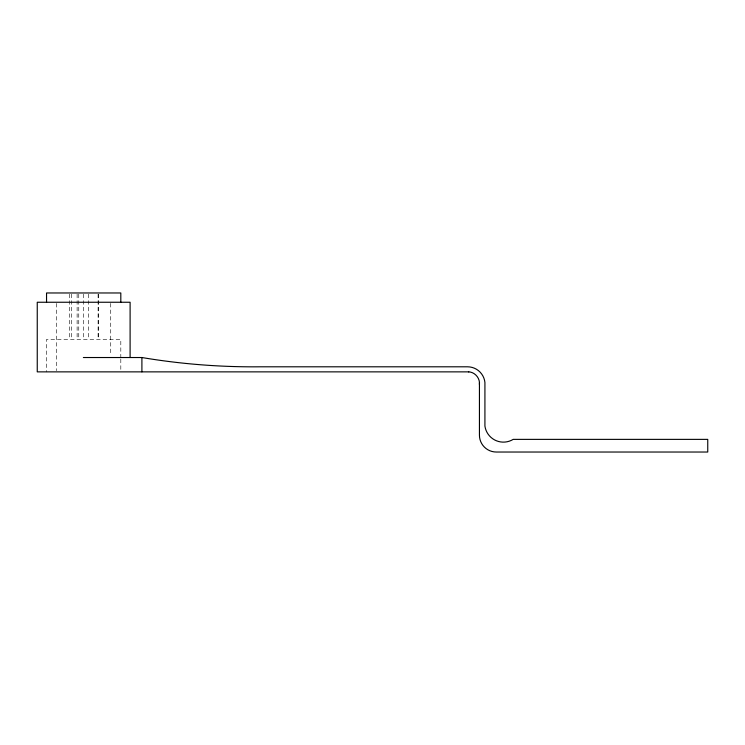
<?xml version="1.0" encoding="UTF-8"?>
<svg xmlns="http://www.w3.org/2000/svg" width="745" height="745" viewBox="0 0 745 745"><rect width="100%" height="100%" fill="white"/><g stroke="black" fill="none" stroke-linecap="round" stroke-linejoin="round"><path stroke-width="0.56" stroke-dasharray="3.73 2.79" d="M120.811 357.945L120.811 339.375L46.544 339.375L46.544 371.867M120.811 359.109L120.811 371.867M110.726 303.401L110.726 355.216M98.256 294.126L98.256 339.375M98.117 294.126L98.117 339.375M88.692 294.126L88.692 339.375M83.71 294.126L83.71 339.375M78.756 294.126L78.756 339.375M77.117 294.126L77.117 339.375M71.66 294.126L71.66 339.375M69.583 294.126L69.583 339.375M56.639 303.411L56.639 370.703"/><path stroke-width="1.12" d="M479.435 384.522C480.19 378.171 474.872 372.016 468.484 371.829M83.365 357.526L141.904 357.526A672.782 672.782 0 0 0 260.042 366.801L467.525 366.801A17.489 17.489 0 0 1 484.921 382.474L484.921 426.065A18.681 18.681 0 0 0 513.193 439.373L707.75 439.373L707.75 452.029L496.319 452.029A16.874 16.874 0 0 1 479.435 435.154L479.435 382.52M468.782 371.867L37.25 371.867L37.25 302.247L130.105 302.247L130.105 357.526M141.904 357.526L141.904 371.867M120.811 302.247L120.811 292.971L46.544 292.971L46.544 302.247"/></g></svg>
